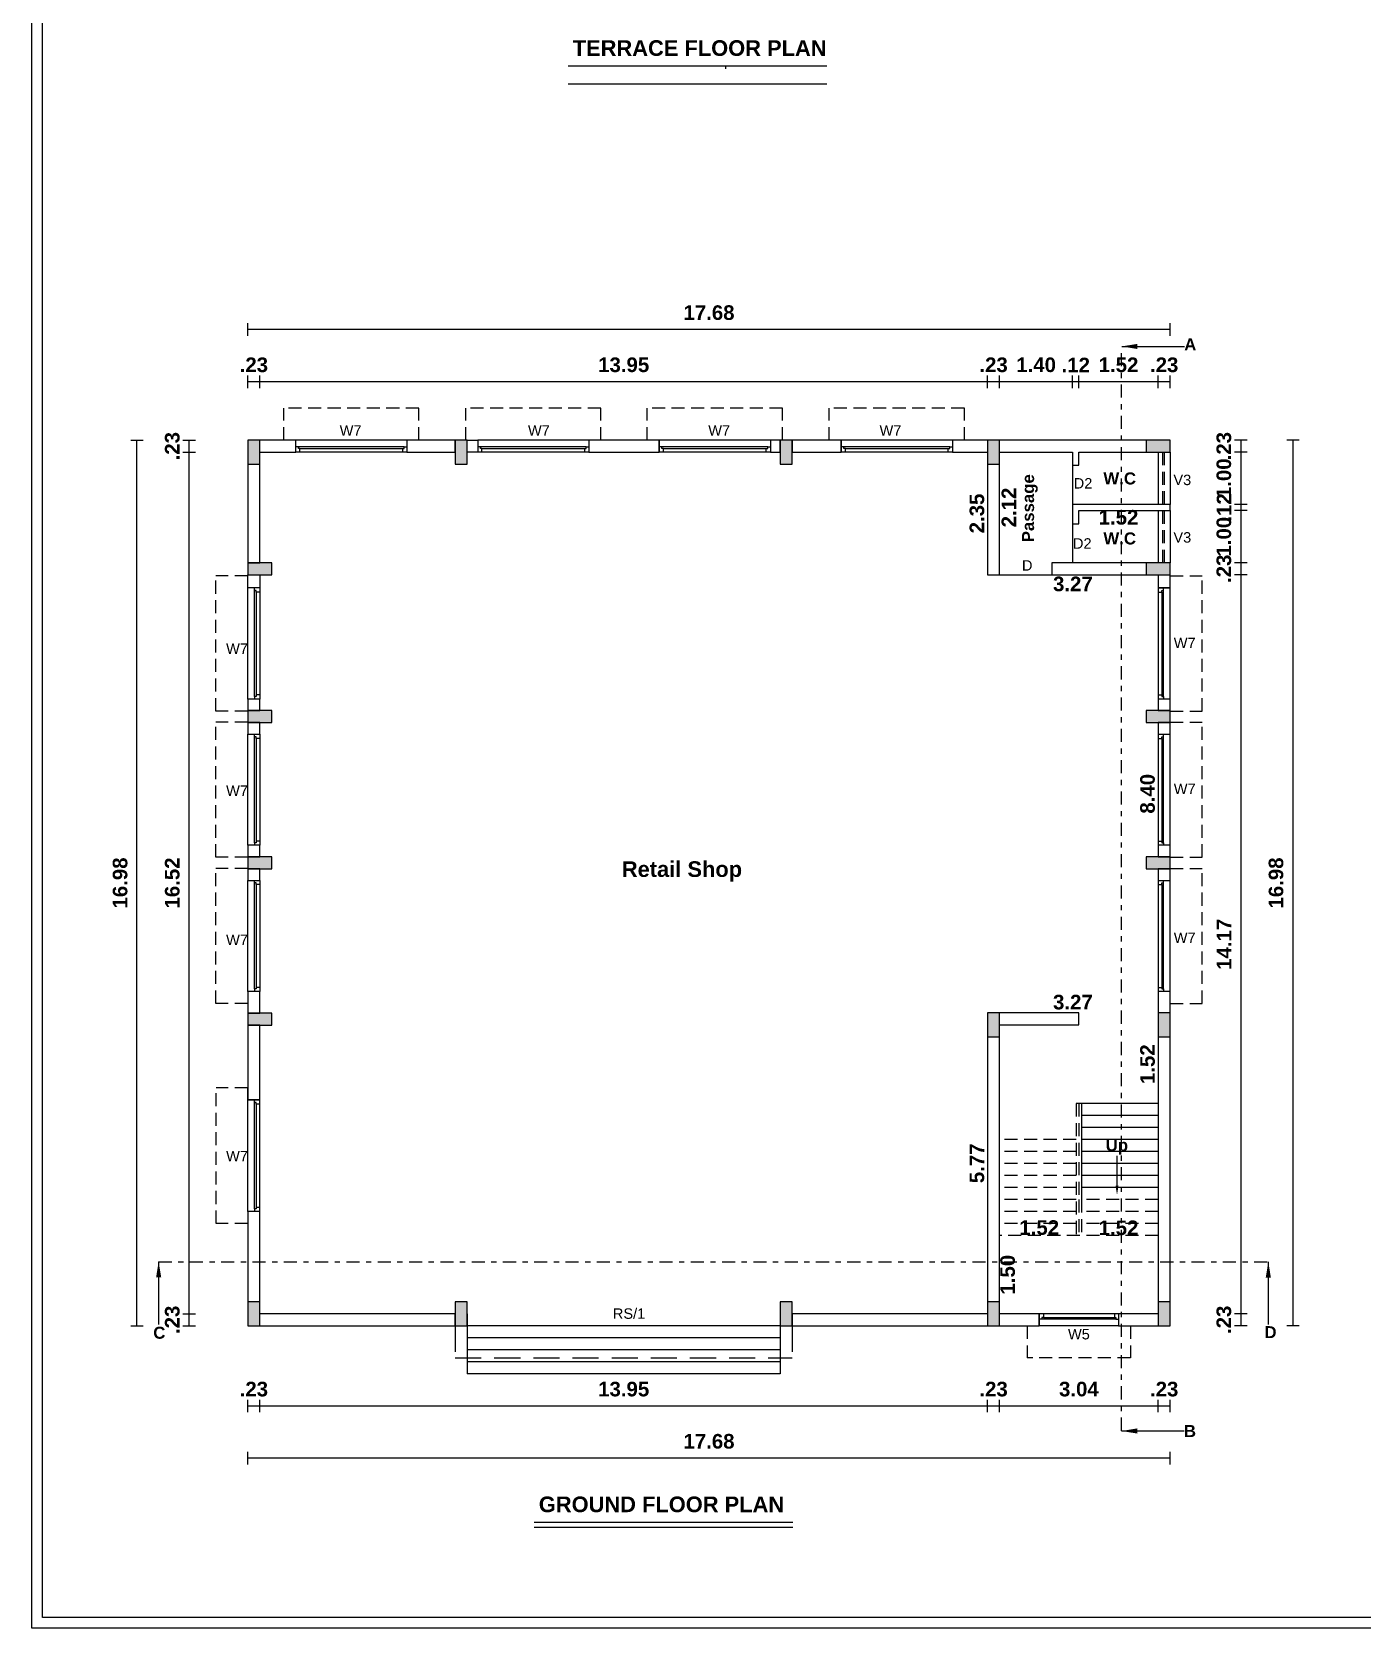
# Model space of a CAD drawing. Header units: metres. Extents: x 75088 to 75192, y -5136 to -5050.
# Drawn here: x 75088.18 to 75113.68, y -5135.53 to -5104.93 of the extents above; entities that cross this region are included whole.
import ezdxf

# ---------------------------------------------------------------- set-up
doc = ezdxf.new("R2010")
doc.units = ezdxf.units.M
doc.header["$MEASUREMENT"] = 0
doc.header["$PDMODE"] = 2
for name, pattern in [('DASHDOT2', [0.5, 0.25, -0.125, 0, -0.125]), ('HIDDEN', [0.375, 0.25, -0.125]), ('HIDDENX2', [0.75, 0.5, -0.25])]:
    doc.linetypes.add(name, pattern=pattern)
doc.styles.add('Ar Bold', font='arialbd.ttf', dxfattribs={"height": 0.28})
doc.styles.add('Arial$101', font='arialbd.ttf', dxfattribs={"height": 3.312})
doc.styles.get("Standard").update_dxf_attribs({"font": 'arial.ttf', "height": 0.25})
doc.dimstyles.new('Copy of Plan @ LeaderFEET', dxfattribs={"dimtxt": 0.22, "dimasz": 0.18, "dimexe": 0.18, "dimexo": 0.0625, "dimgap": 0.09, "dimtad": 1, "dimdec": 0, "dimlfac": 39.37, "dimzin": 4, "dimdsep": 46, "dimlunit": 3, "dimtxsty": 'Ar Bold', "dimcen": 0.09, "dimse1": 1, "dimse2": 1, "dimclrd": 8, "dimclrt": 71, "dimadec": 0, "dimazin": 0, "dimtfac": 1, "dimtdec": 0, "dimtix": 1, "dimtofl": 0, "dimtmove": 1, "dimatfit": 0, "dimfxl": 0, "dimtolj": 1, "dimtzin": 0, "dimarcsym": 0})
doc.dimstyles.new('~dimensions', dxfattribs={"dimtxt": 0.28, "dimasz": 0.17, "dimexe": 0.05, "dimexo": 0.0625, "dimgap": 0.06, "dimtad": 1, "dimzin": 4, "dimdsep": 46, "dimtxsty": 'Ar Bold', "dimcen": 0.09, "dimse1": 1, "dimse2": 1, "dimsd1": 1, "dimsd2": 1, "dimclrt": 71, "dimadec": 0, "dimazin": 0, "dimtfac": 1, "dimtix": 1, "dimtofl": 0, "dimtmove": 2, "dimatfit": 3, "dimfxl": 0, "dimtolj": 1, "dimtzin": 0, "dimarcsym": 0})

# ---------------------------------------------------------------- blocks, each defined once
blk = doc.blocks.new('*D104')
at = {"layer": 'Defpoints', "color": 0, "lineweight": 5}
for p in [(75092.32, -5131.271), (75092.55, -5131.151), (75092.55, -5131.271)]:
    blk.add_point(p, dxfattribs=at)
at = {"color": 71, "insert": (75092.435, -5130.948), "char_height": 0.28, "attachment_point": 5, "style": 'Ar Bold'}
blk.add_mtext('\\A1;.23', dxfattribs=at)
blk = doc.blocks.new('*D105')
at = {"layer": 'Defpoints', "color": 0, "lineweight": 5}
for p in [(75092.55, -5131.271), (75106.499, -5131.151), (75106.499, -5131.271)]:
    blk.add_point(p, dxfattribs=at)
at = {"color": 71, "insert": (75099.524, -5130.948), "char_height": 0.28, "attachment_point": 5, "style": 'Ar Bold'}
blk.add_mtext('\\A1;13.95', dxfattribs=at)
blk = doc.blocks.new('*D106')
at = {"layer": 'Defpoints', "color": 0, "lineweight": 5}
for p in [(75106.499, -5131.271), (75106.729, -5131.151), (75106.729, -5131.271)]:
    blk.add_point(p, dxfattribs=at)
at = {"color": 71, "insert": (75106.614, -5130.948), "char_height": 0.28, "attachment_point": 5, "style": 'Ar Bold'}
blk.add_mtext('\\A1;.23', dxfattribs=at)
blk = doc.blocks.new('*D107')
at = {"layer": 'Defpoints', "color": 0, "lineweight": 5}
for p in [(75106.729, -5131.271), (75109.769, -5131.151), (75109.769, -5131.271)]:
    blk.add_point(p, dxfattribs=at)
at = {"color": 71, "insert": (75108.249, -5130.948), "char_height": 0.28, "attachment_point": 5, "style": 'Ar Bold'}
blk.add_mtext('\\A1;3.04', dxfattribs=at)
blk = doc.blocks.new('*D108')
at = {"layer": 'Defpoints', "color": 0, "lineweight": 5}
for p in [(75109.769, -5131.271), (75109.999, -5131.151), (75109.999, -5131.271)]:
    blk.add_point(p, dxfattribs=at)
at = {"color": 71, "insert": (75109.884, -5130.948), "char_height": 0.28, "attachment_point": 5, "style": 'Ar Bold'}
blk.add_mtext('\\A1;.23', dxfattribs=at)
blk = doc.blocks.new('*D109')
at = {"layer": 'Defpoints', "color": 0, "lineweight": 5}
for p in [(75109.999, -5132.151), (75092.32, -5132.271), (75109.999, -5132.271)]:
    blk.add_point(p, dxfattribs=at)
at = {"color": 71, "insert": (75101.159, -5131.948), "char_height": 0.28, "attachment_point": 5, "style": 'Ar Bold'}
blk.add_mtext('\\A1;17.68', dxfattribs=at)
blk = doc.blocks.new('*D110')
at = {"layer": 'Defpoints', "color": 0, "lineweight": 5}
for p in [(75111.232, -5129.504), (75111.352, -5129.504), (75111.352, -5129.734)]:
    blk.add_point(p, dxfattribs=at)
at = {"color": 71, "insert": (75111.029, -5129.619), "char_height": 0.28, "attachment_point": 5, "rotation": 90, "style": 'Ar Bold'}
blk.add_mtext('\\A1;.23', dxfattribs=at)
blk = doc.blocks.new('*D111')
at = {"layer": 'Defpoints', "color": 0, "lineweight": 5}
for p in [(75111.232, -5115.339), (75111.352, -5115.339), (75111.352, -5129.504)]:
    blk.add_point(p, dxfattribs=at)
at = {"color": 71, "insert": (75111.032, -5122.421), "char_height": 0.28, "attachment_point": 5, "rotation": 90, "style": 'Ar Bold'}
blk.add_mtext('\\A1;14.17', dxfattribs=at)
blk = doc.blocks.new('*D112')
at = {"layer": 'Defpoints', "color": 0, "lineweight": 5}
for p in [(75111.232, -5115.109), (75111.352, -5115.109), (75111.352, -5115.339)]:
    blk.add_point(p, dxfattribs=at)
at = {"color": 71, "insert": (75111.029, -5115.224), "char_height": 0.28, "attachment_point": 5, "rotation": 90, "style": 'Ar Bold'}
blk.add_mtext('\\A1;.23', dxfattribs=at)
blk = doc.blocks.new('*D113')
at = {"layer": 'Defpoints', "color": 0, "lineweight": 5}
for p in [(75111.232, -5114.109), (75111.352, -5114.109), (75111.352, -5115.109)]:
    blk.add_point(p, dxfattribs=at)
at = {"color": 71, "insert": (75111.029, -5114.609), "char_height": 0.28, "attachment_point": 5, "rotation": 90, "style": 'Ar Bold'}
blk.add_mtext('\\A1;1.00', dxfattribs=at)
blk = doc.blocks.new('*D114')
at = {"layer": 'Defpoints', "color": 0, "lineweight": 5}
for p in [(75111.232, -5113.989), (75111.352, -5113.989), (75111.352, -5114.109)]:
    blk.add_point(p, dxfattribs=at)
at = {"color": 71, "insert": (75111.032, -5114.049), "char_height": 0.28, "attachment_point": 5, "rotation": 90, "style": 'Ar Bold'}
blk.add_mtext('\\A1;.12', dxfattribs=at)
blk = doc.blocks.new('*D115')
at = {"layer": 'Defpoints', "color": 0, "lineweight": 5}
for p in [(75111.232, -5112.989), (75111.352, -5112.989), (75111.352, -5113.989)]:
    blk.add_point(p, dxfattribs=at)
at = {"color": 71, "insert": (75111.029, -5113.489), "char_height": 0.28, "attachment_point": 5, "rotation": 90, "style": 'Ar Bold'}
blk.add_mtext('\\A1;1.00', dxfattribs=at)
blk = doc.blocks.new('*D116')
at = {"layer": 'Defpoints', "color": 0, "lineweight": 5}
for p in [(75111.232, -5112.759), (75111.352, -5112.759), (75111.352, -5112.989)]:
    blk.add_point(p, dxfattribs=at)
at = {"color": 71, "insert": (75111.029, -5112.874), "char_height": 0.28, "attachment_point": 5, "rotation": 90, "style": 'Ar Bold'}
blk.add_mtext('\\A1;.23', dxfattribs=at)
blk = doc.blocks.new('*D117')
at = {"layer": 'Defpoints', "color": 0, "lineweight": 5}
for p in [(75112.232, -5112.759), (75112.352, -5112.759), (75112.352, -5129.734)]:
    blk.add_point(p, dxfattribs=at)
at = {"color": 71, "insert": (75112.029, -5121.246), "char_height": 0.28, "attachment_point": 5, "rotation": 90, "style": 'Ar Bold'}
blk.add_mtext('\\A1;16.98', dxfattribs=at)
blk = doc.blocks.new('*D54')
at = {"layer": 'Defpoints', "color": 0, "lineweight": 5}
for p in [(75092.32, -5111.639), (75092.55, -5111.519), (75092.55, -5111.639)]:
    blk.add_point(p, dxfattribs=at)
at = {"color": 71, "insert": (75092.435, -5111.316), "char_height": 0.28, "attachment_point": 5, "style": 'Ar Bold'}
blk.add_mtext('\\A1;.23', dxfattribs=at)
blk = doc.blocks.new('*D55')
at = {"layer": 'Defpoints', "color": 0, "lineweight": 5}
for p in [(75092.55, -5111.639), (75106.499, -5111.519), (75106.499, -5111.639)]:
    blk.add_point(p, dxfattribs=at)
at = {"color": 71, "insert": (75099.524, -5111.316), "char_height": 0.28, "attachment_point": 5, "style": 'Ar Bold'}
blk.add_mtext('\\A1;13.95', dxfattribs=at)
blk = doc.blocks.new('*D56')
at = {"layer": 'Defpoints', "color": 0, "lineweight": 5}
for p in [(75106.499, -5111.639), (75106.729, -5111.519), (75106.729, -5111.639)]:
    blk.add_point(p, dxfattribs=at)
at = {"color": 71, "insert": (75106.614, -5111.316), "char_height": 0.28, "attachment_point": 5, "style": 'Ar Bold'}
blk.add_mtext('\\A1;.23', dxfattribs=at)
blk = doc.blocks.new('*D57')
at = {"layer": 'Defpoints', "color": 0, "lineweight": 5}
for p in [(75106.729, -5111.639), (75108.129, -5111.519), (75108.129, -5111.639)]:
    blk.add_point(p, dxfattribs=at)
at = {"color": 71, "insert": (75107.429, -5111.316), "char_height": 0.28, "attachment_point": 5, "style": 'Ar Bold'}
blk.add_mtext('\\A1;1.40', dxfattribs=at)
blk = doc.blocks.new('*D58')
at = {"layer": 'Defpoints', "color": 0, "lineweight": 5}
for p in [(75108.129, -5111.639), (75108.249, -5111.519), (75108.249, -5111.639)]:
    blk.add_point(p, dxfattribs=at)
at = {"color": 71, "insert": (75108.189, -5111.318), "char_height": 0.28, "attachment_point": 5, "style": 'Ar Bold'}
blk.add_mtext('\\A1;.12', dxfattribs=at)
blk = doc.blocks.new('*D59')
at = {"layer": 'Defpoints', "color": 0, "lineweight": 5}
for p in [(75108.249, -5111.639), (75109.769, -5111.519), (75109.769, -5111.639)]:
    blk.add_point(p, dxfattribs=at)
at = {"color": 71, "insert": (75109.009, -5111.316), "char_height": 0.28, "attachment_point": 5, "style": 'Ar Bold'}
blk.add_mtext('\\A1;1.52', dxfattribs=at)
blk = doc.blocks.new('*D60')
at = {"layer": 'Defpoints', "color": 0, "lineweight": 5}
for p in [(75109.769, -5111.639), (75109.999, -5111.519), (75109.999, -5111.639)]:
    blk.add_point(p, dxfattribs=at)
at = {"color": 71, "insert": (75109.884, -5111.316), "char_height": 0.28, "attachment_point": 5, "style": 'Ar Bold'}
blk.add_mtext('\\A1;.23', dxfattribs=at)
blk = doc.blocks.new('*D61')
at = {"layer": 'Defpoints', "color": 0, "lineweight": 5}
for p in [(75092.32, -5110.639), (75109.999, -5110.519), (75109.999, -5110.639)]:
    blk.add_point(p, dxfattribs=at)
at = {"color": 71, "insert": (75101.159, -5110.316), "char_height": 0.28, "attachment_point": 5, "style": 'Ar Bold'}
blk.add_mtext('\\A1;17.68', dxfattribs=at)
blk = doc.blocks.new('*D62')
at = {"layer": 'Defpoints', "color": 0, "lineweight": 5}
for p in [(75091.075, -5129.504), (75091.195, -5129.504), (75091.195, -5129.734)]:
    blk.add_point(p, dxfattribs=at)
at = {"color": 71, "insert": (75090.872, -5129.619), "char_height": 0.28, "attachment_point": 5, "rotation": 90, "style": 'Ar Bold'}
blk.add_mtext('\\A1;.23', dxfattribs=at)
blk = doc.blocks.new('*D63')
at = {"layer": 'Defpoints', "color": 0, "lineweight": 5}
for p in [(75091.075, -5112.989), (75091.195, -5112.989), (75091.195, -5129.504)]:
    blk.add_point(p, dxfattribs=at)
at = {"color": 71, "insert": (75090.872, -5121.246), "char_height": 0.28, "attachment_point": 5, "rotation": 90, "style": 'Ar Bold'}
blk.add_mtext('\\A1;16.52', dxfattribs=at)
blk = doc.blocks.new('*D64')
at = {"layer": 'Defpoints', "color": 0, "lineweight": 5}
for p in [(75091.075, -5112.759), (75091.195, -5112.759), (75091.195, -5112.989)]:
    blk.add_point(p, dxfattribs=at)
at = {"color": 71, "insert": (75090.872, -5112.874), "char_height": 0.28, "attachment_point": 5, "rotation": 90, "style": 'Ar Bold'}
blk.add_mtext('\\A1;.23', dxfattribs=at)
blk = doc.blocks.new('*D65')
at = {"layer": 'Defpoints', "color": 0, "lineweight": 5}
for p in [(75090.075, -5112.759), (75090.195, -5112.759), (75090.195, -5129.734)]:
    blk.add_point(p, dxfattribs=at)
at = {"color": 71, "insert": (75089.872, -5121.246), "char_height": 0.28, "attachment_point": 5, "rotation": 90, "style": 'Ar Bold'}
blk.add_mtext('\\A1;16.98', dxfattribs=at)
blk = doc.blocks.new('*D82')
at = {"layer": 'Defpoints', "color": 0, "lineweight": 5}
for p in [(75106.499, -5123.734), (75106.499, -5123.734), (75106.499, -5129.504)]:
    blk.add_point(p, dxfattribs=at)
at = {"color": 71, "insert": (75106.296, -5126.619), "char_height": 0.28, "attachment_point": 5, "rotation": 90, "style": 'Ar Bold'}
blk.add_mtext('\\A1;5.77', dxfattribs=at)
blk = doc.blocks.new('*D83')
at = {"layer": 'Defpoints', "color": 0, "lineweight": 5}
for p in [(75106.499, -5123.734), (75109.769, -5123.734), (75109.769, -5123.734)]:
    blk.add_point(p, dxfattribs=at)
at = {"color": 71, "insert": (75108.134, -5123.531), "char_height": 0.28, "attachment_point": 5, "style": 'Ar Bold'}
blk.add_mtext('\\A1;3.27', dxfattribs=at)
blk = doc.blocks.new('*D84')
at = {"layer": 'Defpoints', "color": 0, "lineweight": 5}
for p in [(75109.769, -5123.964), (75109.769, -5123.964), (75109.769, -5125.474)]:
    blk.add_point(p, dxfattribs=at)
at = {"color": 71, "insert": (75109.566, -5124.719), "char_height": 0.28, "attachment_point": 5, "rotation": 90, "style": 'Ar Bold'}
blk.add_mtext('\\A1;1.52', dxfattribs=at)
blk = doc.blocks.new('*D85')
at = {"layer": 'Defpoints', "color": 0, "lineweight": 5}
for p in [(75108.249, -5115.339), (75109.769, -5115.339), (75108.249, -5123.734)]:
    blk.add_point(p, dxfattribs=at)
at = {"color": 71, "insert": (75109.566, -5119.536), "char_height": 0.28, "attachment_point": 5, "rotation": 90, "style": 'Ar Bold'}
blk.add_mtext('\\A1;8.40', dxfattribs=at)
blk = doc.blocks.new('*D86')
at = {"layer": 'Defpoints', "color": 0, "lineweight": 5}
for p in [(75106.499, -5115.339), (75109.769, -5115.339), (75106.499, -5115.719)]:
    blk.add_point(p, dxfattribs=at)
at = {"color": 71, "insert": (75108.134, -5115.516), "char_height": 0.28, "attachment_point": 5, "style": 'Ar Bold'}
blk.add_mtext('\\A1;3.27', dxfattribs=at)
blk = doc.blocks.new('*D87')
at = {"layer": 'Defpoints', "color": 0, "lineweight": 5}
for p in [(75106.499, -5112.989), (75106.499, -5112.989), (75106.499, -5115.339)]:
    blk.add_point(p, dxfattribs=at)
at = {"color": 71, "insert": (75106.296, -5114.164), "char_height": 0.28, "attachment_point": 5, "rotation": 90, "style": 'Ar Bold'}
blk.add_mtext('\\A1;2.35', dxfattribs=at)
blk = doc.blocks.new('*D88')
at = {"layer": 'Defpoints', "color": 0, "lineweight": 5}
for p in [(75107.107, -5112.989), (75107.929, -5112.989), (75107.929, -5115.109)]:
    blk.add_point(p, dxfattribs=at)
at = {"color": 71, "insert": (75106.907, -5114.049), "char_height": 0.28, "attachment_point": 5, "rotation": 90, "style": 'Ar Bold'}
blk.add_mtext('\\A1;2.12', dxfattribs=at)
blk = doc.blocks.new('*D89')
at = {"layer": 'Defpoints', "color": 0, "lineweight": 5}
for p in [(75106.729, -5128.004), (75108.249, -5128.004), (75108.249, -5128.054)]:
    blk.add_point(p, dxfattribs=at)
at = {"color": 71, "insert": (75107.489, -5127.852), "char_height": 0.28, "attachment_point": 5, "style": 'Ar Bold'}
blk.add_mtext('\\A1;1.52', dxfattribs=at)
blk = doc.blocks.new('*D90')
at = {"layer": 'Defpoints', "color": 0, "lineweight": 5}
for p in [(75108.249, -5128.004), (75109.769, -5128.004), (75109.769, -5128.06)]:
    blk.add_point(p, dxfattribs=at)
at = {"color": 71, "insert": (75109.009, -5127.857), "char_height": 0.28, "attachment_point": 5, "style": 'Ar Bold'}
blk.add_mtext('\\A1;1.52', dxfattribs=at)
blk = doc.blocks.new('*D91')
at = {"layer": 'Defpoints', "color": 0, "lineweight": 5}
for p in [(75106.729, -5128.004), (75106.729, -5129.504), (75107.088, -5129.504)]:
    blk.add_point(p, dxfattribs=at)
at = {"color": 71, "insert": (75106.885, -5128.754), "char_height": 0.28, "attachment_point": 5, "rotation": 90, "style": 'Ar Bold'}
blk.add_mtext('\\A1;1.50', dxfattribs=at)
blk = doc.blocks.new('*D92')
at = {"layer": 'Defpoints', "color": 0, "lineweight": 5}
for p in [(75108.249, -5114.109), (75109.769, -5114.109), (75109.769, -5114.442)]:
    blk.add_point(p, dxfattribs=at)
at = {"color": 71, "insert": (75109.009, -5114.239), "char_height": 0.28, "attachment_point": 5, "style": 'Ar Bold'}
blk.add_mtext('\\A1;1.52', dxfattribs=at)

msp = doc.modelspace()

# ---------------------------------------------------------------- hatches: boundary and pattern name
h = msp.add_hatch(color=252)
h.dxf.hatch_style = 1
h.paths.add_polyline_path([(75092.55, -5112.759), (75092.32, -5112.759), (75092.32, -5113.219), (75092.55, -5113.219)])
h = msp.add_hatch(color=252)
h.dxf.hatch_style = 1
h.paths.add_polyline_path([(75096.524, -5112.759), (75096.294, -5112.759), (75096.294, -5113.219), (75096.524, -5113.219)])
h = msp.add_hatch(color=252)
h.dxf.hatch_style = 1
h.paths.add_polyline_path([(75102.754, -5112.759), (75102.524, -5112.759), (75102.524, -5113.219), (75102.754, -5113.219)])
h = msp.add_hatch(color=252)
h.dxf.hatch_style = 1
h.paths.add_polyline_path([(75106.729, -5112.759), (75106.499, -5112.759), (75106.499, -5113.219), (75106.729, -5113.219)])
h = msp.add_hatch(color=252)
h.dxf.hatch_style = 1
h.paths.add_polyline_path([(75109.999, -5112.989), (75109.999, -5112.759), (75109.539, -5112.759), (75109.539, -5112.989)])
h = msp.add_hatch(color=252)
h.dxf.hatch_style = 1
h.paths.add_polyline_path([(75092.78, -5115.339), (75092.78, -5115.109), (75092.32, -5115.109), (75092.32, -5115.339)])
h = msp.add_hatch(color=252)
h.dxf.hatch_style = 1
h.paths.add_polyline_path([(75109.999, -5115.339), (75109.999, -5115.109), (75109.539, -5115.109), (75109.539, -5115.339)])
h = msp.add_hatch(color=252)
h.dxf.hatch_style = 1
h.paths.add_polyline_path([(75092.78, -5118.172), (75092.78, -5117.942), (75092.32, -5117.942), (75092.32, -5118.172)])
h = msp.add_hatch(color=252)
h.dxf.hatch_style = 1
h.paths.add_polyline_path([(75109.999, -5118.172), (75109.999, -5117.942), (75109.539, -5117.942), (75109.539, -5118.172)])
h = msp.add_hatch(color=252)
h.dxf.hatch_style = 1
h.paths.add_polyline_path([(75092.78, -5120.975), (75092.78, -5120.745), (75092.32, -5120.745), (75092.32, -5120.975)])
h = msp.add_hatch(color=252)
h.dxf.hatch_style = 1
h.paths.add_polyline_path([(75109.999, -5120.975), (75109.999, -5120.745), (75109.539, -5120.745), (75109.539, -5120.975)])
h = msp.add_hatch(color=252)
h.dxf.hatch_style = 1
h.paths.add_polyline_path([(75092.78, -5123.974), (75092.78, -5123.744), (75092.32, -5123.744), (75092.32, -5123.974)])
h = msp.add_hatch(color=252)
h.dxf.hatch_style = 1
h.paths.add_polyline_path([(75106.729, -5123.734), (75106.499, -5123.734), (75106.499, -5124.194), (75106.729, -5124.194)])
h = msp.add_hatch(color=252)
h.dxf.hatch_style = 1
h.paths.add_polyline_path([(75109.999, -5123.734), (75109.769, -5123.734), (75109.769, -5124.194), (75109.999, -5124.194)])
h = msp.add_hatch(color=252)
h.dxf.hatch_style = 1
h.paths.add_polyline_path([(75092.55, -5129.274), (75092.32, -5129.274), (75092.32, -5129.734), (75092.55, -5129.734)])
h = msp.add_hatch(color=252)
h.dxf.hatch_style = 1
h.paths.add_polyline_path([(75096.524, -5129.274), (75096.294, -5129.274), (75096.294, -5129.734), (75096.524, -5129.734)])
h = msp.add_hatch(color=252)
h.dxf.hatch_style = 1
h.paths.add_polyline_path([(75102.754, -5129.274), (75102.524, -5129.274), (75102.524, -5129.734), (75102.754, -5129.734)])
h = msp.add_hatch(color=252)
h.dxf.hatch_style = 1
h.paths.add_polyline_path([(75106.729, -5129.274), (75106.499, -5129.274), (75106.499, -5129.734), (75106.729, -5129.734)])
h = msp.add_hatch(color=252)
h.dxf.hatch_style = 1
h.paths.add_polyline_path([(75109.999, -5129.274), (75109.769, -5129.274), (75109.769, -5129.734), (75109.999, -5129.734)])

# ---------------------------------------------------------------- linework, layer by layer
for p, q in [((75088.181, -5135.527), (75088.181, -5049.708)), ((75092.32, -5110.759), (75092.32, -5110.519)), ((75109.999, -5110.639), (75092.32, -5110.639)), ((75109.999, -5110.759), (75109.999, -5110.519)), ((75092.32, -5111.759), (75092.32, -5111.519)), ((75109.999, -5111.639), (75092.32, -5111.639)), ((75092.55, -5111.759), (75092.55, -5111.519)), ((75106.499, -5111.759), (75106.499, -5111.519)), ((75106.729, -5111.759), (75106.729, -5111.519)), ((75108.129, -5111.759), (75108.129, -5111.519)), ((75108.249, -5111.759), (75108.249, -5111.519)), ((75109.769, -5111.759), (75109.769, -5111.519)), ((75109.999, -5111.759), (75109.999, -5111.519)), ((75090.075, -5112.759), (75090.315, -5112.759)), ((75090.195, -5129.734), (75090.195, -5112.759)), ((75091.075, -5112.759), (75091.315, -5112.759)), ((75091.195, -5129.734), (75091.195, -5112.759)), ((75093.289, -5112.888), (75093.239, -5112.888)), ((75095.319, -5112.888), (75093.289, -5112.888)), ((75093.289, -5112.918), (75093.289, -5112.888)), ((75093.319, -5112.918), (75093.289, -5112.918)), ((75093.319, -5112.918), (75095.289, -5112.918)), ((75093.319, -5112.989), (75093.319, -5112.918)), ((75095.289, -5112.918), (75095.319, -5112.918)), ((75095.289, -5112.989), (75095.289, -5112.918)), ((75095.319, -5112.918), (75095.319, -5112.888)), ((75095.319, -5112.888), (75095.369, -5112.888)), ((75096.777, -5112.888), (75096.727, -5112.888)), ((75098.807, -5112.888), (75096.777, -5112.888)), ((75096.777, -5112.918), (75096.777, -5112.888)), ((75096.807, -5112.918), (75096.777, -5112.918)), ((75096.807, -5112.918), (75098.777, -5112.918)), ((75096.807, -5112.989), (75096.807, -5112.918)), ((75098.777, -5112.918), (75098.807, -5112.918)), ((75098.777, -5112.989), (75098.777, -5112.918)), ((75098.807, -5112.918), (75098.807, -5112.888)), ((75098.807, -5112.888), (75098.857, -5112.888)), ((75100.257, -5112.888), (75100.207, -5112.888)), ((75102.287, -5112.888), (75100.257, -5112.888)), ((75100.257, -5112.918), (75100.257, -5112.888)), ((75100.287, -5112.918), (75100.257, -5112.918)), ((75100.287, -5112.918), (75102.257, -5112.918)), ((75100.287, -5112.989), (75100.287, -5112.918)), ((75102.257, -5112.918), (75102.287, -5112.918)), ((75102.257, -5112.989), (75102.257, -5112.918)), ((75102.287, -5112.918), (75102.287, -5112.888)), ((75102.287, -5112.888), (75102.337, -5112.888)), ((75103.744, -5112.888), (75103.694, -5112.888)), ((75105.774, -5112.888), (75103.744, -5112.888)), ((75103.744, -5112.918), (75103.744, -5112.888)), ((75103.774, -5112.918), (75103.744, -5112.918)), ((75103.774, -5112.918), (75105.744, -5112.918)), ((75103.774, -5112.989), (75103.774, -5112.918)), ((75105.744, -5112.918), (75105.774, -5112.918)), ((75105.744, -5112.989), (75105.744, -5112.918)), ((75105.774, -5112.918), (75105.774, -5112.888)), ((75105.774, -5112.888), (75105.824, -5112.888)), ((75111.472, -5112.759), (75111.232, -5112.759)), ((75111.352, -5112.759), (75111.352, -5129.734)), ((75112.472, -5112.759), (75112.232, -5112.759)), ((75112.352, -5112.759), (75112.352, -5129.734)), ((75091.075, -5112.989), (75091.315, -5112.989)), ((75108.129, -5113.239), (75108.129, -5113.989)), ((75109.769, -5112.989), (75109.769, -5113.989)), ((75111.472, -5112.989), (75111.232, -5112.989)), ((75109.769, -5114.109), (75109.769, -5115.109)), ((75111.472, -5113.989), (75111.232, -5113.989)), ((75111.472, -5114.109), (75111.232, -5114.109)), ((75106.729, -5115.339), (75107.729, -5115.339)), ((75111.472, -5115.109), (75111.232, -5115.109)), ((75111.472, -5115.339), (75111.232, -5115.339)), ((75092.449, -5115.641), (75092.449, -5115.591)), ((75092.449, -5117.671), (75092.449, -5115.641)), ((75092.479, -5115.641), (75092.449, -5115.641)), ((75092.479, -5115.671), (75092.479, -5115.641)), ((75092.479, -5115.671), (75092.479, -5117.641)), ((75092.55, -5115.671), (75092.479, -5115.671)), ((75109.769, -5115.591), (75109.769, -5117.721)), ((75109.769, -5115.671), (75109.84, -5115.671)), ((75109.84, -5115.641), (75109.87, -5115.641)), ((75109.84, -5115.671), (75109.84, -5115.641)), ((75109.84, -5115.671), (75109.84, -5117.641)), ((75109.87, -5115.641), (75109.87, -5115.591)), ((75109.87, -5117.671), (75109.87, -5115.641)), ((75092.479, -5117.671), (75092.449, -5117.671)), ((75092.449, -5117.671), (75092.449, -5117.721)), ((75092.479, -5117.641), (75092.479, -5117.671)), ((75092.55, -5117.641), (75092.479, -5117.641)), ((75109.769, -5117.641), (75109.84, -5117.641)), ((75109.84, -5117.641), (75109.84, -5117.671)), ((75109.84, -5117.671), (75109.87, -5117.671)), ((75109.87, -5117.671), (75109.87, -5117.721)), ((75092.449, -5118.444), (75092.449, -5118.394)), ((75109.87, -5118.444), (75109.87, -5118.394)), ((75092.449, -5120.474), (75092.449, -5118.444)), ((75092.479, -5118.444), (75092.449, -5118.444)), ((75092.479, -5118.474), (75092.479, -5118.444)), ((75092.479, -5118.474), (75092.479, -5120.444)), ((75092.55, -5118.474), (75092.479, -5118.474)), ((75109.769, -5118.474), (75109.84, -5118.474)), ((75109.84, -5118.444), (75109.87, -5118.444)), ((75109.84, -5118.474), (75109.84, -5118.444)), ((75109.84, -5118.474), (75109.84, -5120.444)), ((75109.87, -5120.474), (75109.87, -5118.444)), ((75092.479, -5120.474), (75092.449, -5120.474)), ((75092.449, -5120.474), (75092.449, -5120.524)), ((75092.479, -5120.444), (75092.479, -5120.474)), ((75092.55, -5120.444), (75092.479, -5120.444)), ((75109.769, -5120.444), (75109.84, -5120.444)), ((75109.84, -5120.444), (75109.84, -5120.474)), ((75109.84, -5120.474), (75109.87, -5120.474)), ((75109.87, -5120.474), (75109.87, -5120.524)), ((75092.449, -5121.246), (75092.449, -5121.196)), ((75092.449, -5123.276), (75092.449, -5121.246)), ((75092.479, -5121.246), (75092.449, -5121.246)), ((75092.479, -5121.276), (75092.479, -5121.246)), ((75092.479, -5121.276), (75092.479, -5123.246)), ((75092.55, -5121.276), (75092.479, -5121.276)), ((75109.769, -5121.276), (75109.84, -5121.276)), ((75109.84, -5121.246), (75109.87, -5121.246)), ((75109.84, -5121.276), (75109.84, -5121.246)), ((75109.84, -5121.276), (75109.84, -5123.246)), ((75109.87, -5121.246), (75109.87, -5121.196)), ((75109.87, -5123.276), (75109.87, -5121.246)), ((75092.479, -5123.276), (75092.449, -5123.276)), ((75092.449, -5123.276), (75092.449, -5123.326)), ((75092.479, -5123.246), (75092.479, -5123.276)), ((75092.55, -5123.246), (75092.479, -5123.246)), ((75109.769, -5123.246), (75109.84, -5123.246)), ((75109.84, -5123.246), (75109.84, -5123.276)), ((75109.84, -5123.276), (75109.87, -5123.276)), ((75109.87, -5123.276), (75109.87, -5123.326)), ((75092.32, -5127.544), (75092.32, -5125.404)), ((75092.55, -5125.404), (75092.32, -5125.404)), ((75092.45, -5125.454), (75092.45, -5125.404)), ((75092.45, -5127.494), (75092.45, -5125.454)), ((75092.48, -5125.454), (75092.45, -5125.454)), ((75092.48, -5125.484), (75092.48, -5125.454)), ((75092.55, -5127.544), (75092.55, -5125.404)), ((75109.769, -5125.474), (75108.199, -5125.474)), ((75108.299, -5125.474), (75108.299, -5127.314)), ((75092.48, -5125.484), (75092.48, -5127.464)), ((75092.55, -5125.484), (75092.48, -5125.484)), ((75109.769, -5125.704), (75108.299, -5125.704)), ((75109.769, -5125.934), (75108.299, -5125.934)), ((75109.769, -5126.164), (75108.299, -5126.164)), ((75109.769, -5126.394), (75108.299, -5126.394)), ((75109.769, -5126.624), (75108.299, -5126.624)), ((75109.769, -5126.854), (75108.299, -5126.854)), ((75109.769, -5127.084), (75108.299, -5127.084)), ((75092.55, -5127.544), (75092.32, -5127.544)), ((75092.48, -5127.494), (75092.45, -5127.494)), ((75092.45, -5127.494), (75092.45, -5127.544)), ((75092.48, -5127.464), (75092.48, -5127.494)), ((75092.55, -5127.464), (75092.48, -5127.464)), ((75090.075, -5129.734), (75090.315, -5129.734)), ((75091.075, -5129.504), (75091.315, -5129.504)), ((75091.075, -5129.734), (75091.315, -5129.734)), ((75109.009, -5129.504), (75107.489, -5129.504)), ((75107.489, -5129.504), (75107.489, -5129.734)), ((75107.539, -5129.604), (75107.489, -5129.604)), ((75107.539, -5129.574), (75107.539, -5129.604)), ((75107.569, -5129.574), (75107.539, -5129.574)), ((75108.959, -5129.604), (75107.539, -5129.604)), ((75107.569, -5129.504), (75107.569, -5129.574)), ((75107.569, -5129.574), (75108.929, -5129.574)), ((75108.929, -5129.504), (75108.929, -5129.574)), ((75108.929, -5129.574), (75108.959, -5129.574)), ((75108.959, -5129.574), (75108.959, -5129.604)), ((75108.959, -5129.604), (75109.009, -5129.604)), ((75109.009, -5129.504), (75109.009, -5129.734)), ((75111.472, -5129.504), (75111.232, -5129.504)), ((75111.472, -5129.734), (75111.232, -5129.734)), ((75112.472, -5129.734), (75112.232, -5129.734)), ((75092.32, -5131.391), (75092.32, -5131.151)), ((75109.999, -5131.271), (75092.32, -5131.271)), ((75092.55, -5131.391), (75092.55, -5131.151)), ((75106.499, -5131.391), (75106.499, -5131.151)), ((75106.729, -5131.391), (75106.729, -5131.151)), ((75109.769, -5131.391), (75109.769, -5131.151)), ((75109.999, -5131.391), (75109.999, -5131.151)), ((75092.32, -5132.391), (75092.32, -5132.151)), ((75109.999, -5132.391), (75109.999, -5132.151)), ((75109.999, -5132.271), (75092.32, -5132.271)), ((75191.778, -5135.527), (75088.181, -5135.527))]:
    msp.add_line(p, q)
at = {"color": 5}
for p, q in [((75088.381, -5135.327), (75088.381, -5049.908)), ((75191.578, -5135.327), (75088.381, -5135.327))]:
    msp.add_line(p, q, dxfattribs=at)
at = {"color": 2, "linetype": 'DASHDOT2'}
for p, q in [((75109.068, -5131.743), (75109.068, -5110.971)), ((75090.61, -5128.509), (75111.878, -5128.509))]:
    msp.add_line(p, q, dxfattribs=at)
at = {"linetype": 'HIDDEN'}
for p, q in [((75093.009, -5112.758), (75093.009, -5112.148)), ((75095.599, -5112.148), (75093.009, -5112.148)), ((75095.599, -5112.758), (75095.599, -5112.148)), ((75096.497, -5112.758), (75096.497, -5112.148)), ((75099.087, -5112.148), (75096.497, -5112.148)), ((75099.087, -5112.758), (75099.087, -5112.148)), ((75099.977, -5112.758), (75099.977, -5112.148)), ((75102.567, -5112.148), (75099.977, -5112.148)), ((75102.567, -5112.758), (75102.567, -5112.148)), ((75103.464, -5112.758), (75103.464, -5112.148)), ((75106.054, -5112.148), (75103.464, -5112.148)), ((75106.054, -5112.758), (75106.054, -5112.148)), ((75109.854, -5112.989), (75109.854, -5113.989)), ((75109.884, -5112.989), (75109.884, -5113.989)), ((75109.854, -5114.109), (75109.854, -5115.109)), ((75109.884, -5114.109), (75109.884, -5115.109)), ((75092.319, -5115.361), (75091.709, -5115.361)), ((75091.709, -5117.951), (75091.709, -5115.361)), ((75110, -5115.361), (75110.61, -5115.361)), ((75110.61, -5117.951), (75110.61, -5115.361)), ((75092.319, -5117.951), (75091.709, -5117.951)), ((75110, -5117.951), (75110.61, -5117.951)), ((75092.319, -5118.164), (75091.709, -5118.164)), ((75091.709, -5120.754), (75091.709, -5118.164)), ((75110, -5118.164), (75110.61, -5118.164)), ((75110.61, -5120.754), (75110.61, -5118.164)), ((75092.319, -5120.754), (75091.709, -5120.754)), ((75110, -5120.754), (75110.61, -5120.754)), ((75092.319, -5120.966), (75091.709, -5120.966)), ((75091.709, -5123.556), (75091.709, -5120.966)), ((75110, -5120.966), (75110.61, -5120.966)), ((75110.61, -5123.556), (75110.61, -5120.966)), ((75092.319, -5123.556), (75091.709, -5123.556)), ((75110, -5123.556), (75110.61, -5123.556)), ((75092.32, -5125.174), (75091.71, -5125.174)), ((75091.71, -5127.774), (75091.71, -5125.174)), ((75092.32, -5125.404), (75092.32, -5125.174)), ((75108.199, -5125.474), (75108.199, -5128.004)), ((75108.249, -5125.474), (75108.249, -5127.314)), ((75108.199, -5126.164), (75106.729, -5126.164)), ((75108.199, -5126.394), (75106.729, -5126.394)), ((75108.199, -5126.624), (75106.729, -5126.624)), ((75108.199, -5126.854), (75106.729, -5126.854)), ((75108.199, -5127.084), (75106.729, -5127.084)), ((75092.32, -5127.544), (75092.32, -5127.774)), ((75108.199, -5127.314), (75106.729, -5127.314)), ((75108.199, -5127.544), (75106.729, -5127.544)), ((75108.249, -5127.314), (75108.249, -5128.004)), ((75109.769, -5127.314), (75108.299, -5127.314)), ((75108.299, -5127.314), (75108.299, -5128.004)), ((75109.769, -5127.544), (75108.299, -5127.544)), ((75092.32, -5127.774), (75091.71, -5127.774)), ((75108.199, -5127.774), (75106.729, -5127.774)), ((75109.769, -5127.774), (75108.299, -5127.774)), ((75109.769, -5128.004), (75106.729, -5128.004)), ((75107.259, -5129.734), (75107.259, -5130.344)), ((75109.239, -5129.734), (75109.239, -5130.344)), ((75109.239, -5130.344), (75107.259, -5130.344))]:
    msp.add_line(p, q, dxfattribs=at)
at = {"color": 7, "linetype": 'Continuous', "lineweight": 20}
for points in [[(75103.419, -5105.59), (75098.457, -5105.59)], [(75102.769, -5133.502), (75097.808, -5133.502)]]:
    msp.add_lwpolyline(points, dxfattribs=at)
for points in [[(75101.474, -5105.59), (75101.474, -5105.64)], [(75095.369, -5112.759), (75093.239, -5112.759)], [(75098.857, -5112.759), (75096.727, -5112.759)], [(75100.207, -5112.759), (75100.207, -5112.989)], [(75102.337, -5112.759), (75100.207, -5112.759)], [(75103.694, -5112.759), (75103.694, -5112.989)], [(75105.824, -5112.759), (75103.694, -5112.759)], [(75095.369, -5112.989), (75093.239, -5112.989)], [(75098.857, -5112.989), (75096.727, -5112.989)], [(75102.337, -5112.989), (75100.207, -5112.989)], [(75105.824, -5112.989), (75103.694, -5112.989)], [(75109.999, -5112.989), (75109.999, -5113.989)], [(75109.999, -5114.109), (75109.999, -5115.109)], [(75108.129, -5114.359), (75108.129, -5115.109)], [(75092.32, -5117.721), (75092.32, -5115.591)], [(75092.55, -5115.591), (75092.55, -5117.721)], [(75109.999, -5115.591), (75109.769, -5115.591)], [(75109.999, -5117.721), (75109.999, -5115.591)], [(75109.999, -5117.721), (75109.769, -5117.721)], [(75092.32, -5118.394), (75092.55, -5118.394)], [(75092.32, -5120.524), (75092.32, -5118.394)], [(75092.55, -5118.394), (75092.55, -5120.524)], [(75109.769, -5118.394), (75109.769, -5120.524)], [(75109.999, -5120.524), (75109.999, -5118.394)], [(75109.999, -5120.524), (75109.769, -5120.524)], [(75092.32, -5121.196), (75092.55, -5121.196)], [(75092.32, -5123.326), (75092.32, -5121.196)], [(75092.55, -5121.196), (75092.55, -5123.326)], [(75109.769, -5121.196), (75109.769, -5123.326)], [(75109.999, -5123.326), (75109.999, -5121.196)], [(75109.999, -5123.326), (75109.769, -5123.326)], [(75096.524, -5129.504), (75096.524, -5129.734)], [(75102.524, -5129.734), (75096.524, -5129.734)], [(75096.524, -5129.734), (75096.524, -5130.654)], [(75102.524, -5129.504), (75102.524, -5129.734)], [(75102.524, -5129.734), (75102.524, -5130.654)], [(75109.009, -5129.734), (75107.489, -5129.734)], [(75102.524, -5129.964), (75096.524, -5129.964)], [(75102.524, -5130.194), (75096.524, -5130.194)], [(75102.524, -5130.424), (75096.524, -5130.424)], [(75102.524, -5130.654), (75096.524, -5130.654)]]:
    msp.add_lwpolyline(points)
at = {"color": 1}
for points in [[(75103.419, -5105.934), (75098.457, -5105.934)], [(75102.769, -5133.596), (75097.808, -5133.596)]]:
    msp.add_lwpolyline(points, dxfattribs=at)
for points in [[(75092.32, -5115.109), (75092.55, -5115.109), (75092.55, -5112.989), (75093.239, -5112.989), (75093.239, -5112.759), (75092.32, -5112.759)], [(75095.369, -5112.989), (75096.294, -5112.989), (75096.294, -5112.759), (75095.369, -5112.759)], [(75096.727, -5112.989), (75096.524, -5112.989), (75096.524, -5112.759), (75096.727, -5112.759)], [(75098.857, -5112.989), (75100.207, -5112.989), (75100.207, -5112.759), (75098.857, -5112.759)], [(75102.524, -5112.759), (75102.337, -5112.759), (75102.337, -5112.989), (75102.524, -5112.989)], [(75102.754, -5112.989), (75103.019, -5112.989), (75103.694, -5112.989), (75103.694, -5112.759), (75102.754, -5112.759)], [(75105.824, -5112.989), (75106.499, -5112.989), (75106.499, -5115.339), (75106.729, -5115.339), (75106.729, -5112.989), (75108.129, -5112.989), (75108.129, -5113.239), (75108.249, -5113.239), (75108.249, -5112.989), (75109.999, -5112.989), (75109.999, -5112.759), (75105.824, -5112.759)], [(75108.129, -5114.359), (75108.249, -5114.359), (75108.249, -5114.109), (75109.999, -5114.109), (75109.999, -5113.989), (75108.129, -5113.989)], [(75092.32, -5115.339), (75092.55, -5115.339), (75092.55, -5115.591), (75092.32, -5115.591)], [(75107.729, -5115.339), (75109.769, -5115.339), (75109.769, -5115.591), (75109.999, -5115.591), (75109.999, -5115.109), (75108.129, -5115.109), (75107.729, -5115.109)], [(75092.32, -5117.942), (75092.55, -5117.942), (75092.55, -5117.721), (75092.32, -5117.721)], [(75109.769, -5117.942), (75109.999, -5117.942), (75109.999, -5117.721), (75109.769, -5117.721)], [(75092.32, -5118.394), (75092.55, -5118.394), (75092.55, -5118.172), (75092.32, -5118.172)], [(75109.769, -5118.394), (75109.999, -5118.394), (75109.999, -5118.172), (75109.769, -5118.172)], [(75092.32, -5120.745), (75092.55, -5120.745), (75092.55, -5120.524), (75092.32, -5120.524)], [(75109.769, -5120.745), (75109.999, -5120.745), (75109.999, -5120.524), (75109.769, -5120.524)], [(75092.32, -5121.196), (75092.55, -5121.196), (75092.55, -5120.975), (75092.32, -5120.975)], [(75109.769, -5121.196), (75109.999, -5121.196), (75109.999, -5120.975), (75109.769, -5120.975)], [(75092.32, -5123.744), (75092.55, -5123.744), (75092.55, -5123.326), (75092.32, -5123.326)], [(75109.769, -5129.504), (75109.009, -5129.504), (75109.009, -5129.734), (75109.999, -5129.734), (75109.999, -5123.326), (75109.769, -5123.326)], [(75102.754, -5129.734), (75107.489, -5129.734), (75107.489, -5129.504), (75106.729, -5129.504), (75106.729, -5123.964), (75108.249, -5123.964), (75108.249, -5123.734), (75106.499, -5123.734), (75106.499, -5129.504), (75102.754, -5129.504)], [(75092.32, -5125.404), (75092.55, -5125.404), (75092.55, -5123.974), (75092.32, -5123.974)], [(75092.32, -5129.734), (75096.294, -5129.734), (75096.294, -5129.504), (75092.55, -5129.504), (75092.55, -5127.544), (75092.32, -5127.544), (75092.32, -5127.774)]]:
    msp.add_lwpolyline(points, close=True, dxfattribs=at)
at = {"color": 5}
for points in [[(75092.32, -5113.219), (75092.55, -5113.219), (75092.55, -5112.759), (75092.32, -5112.759), (75092.32, -5113.219)], [(75096.294, -5113.219), (75096.524, -5113.219), (75096.524, -5112.759), (75096.294, -5112.759), (75096.294, -5113.219)], [(75102.524, -5113.219), (75102.754, -5113.219), (75102.754, -5112.759), (75102.524, -5112.759), (75102.524, -5113.219)], [(75106.499, -5113.219), (75106.729, -5113.219), (75106.729, -5112.759), (75106.499, -5112.759), (75106.499, -5113.219)], [(75109.539, -5112.759), (75109.539, -5112.989), (75109.999, -5112.989), (75109.999, -5112.759), (75109.539, -5112.759)], [(75092.32, -5115.109), (75092.32, -5115.339), (75092.78, -5115.339), (75092.78, -5115.109), (75092.32, -5115.109)], [(75109.539, -5115.109), (75109.539, -5115.339), (75109.999, -5115.339), (75109.999, -5115.109), (75109.539, -5115.109)], [(75092.32, -5117.942), (75092.32, -5118.172), (75092.78, -5118.172), (75092.78, -5117.942), (75092.32, -5117.942)], [(75109.539, -5117.942), (75109.539, -5118.172), (75109.999, -5118.172), (75109.999, -5117.942), (75109.539, -5117.942)], [(75092.32, -5120.745), (75092.32, -5120.975), (75092.78, -5120.975), (75092.78, -5120.745), (75092.32, -5120.745)], [(75109.539, -5120.745), (75109.539, -5120.975), (75109.999, -5120.975), (75109.999, -5120.745), (75109.539, -5120.745)], [(75092.32, -5123.744), (75092.32, -5123.974), (75092.78, -5123.974), (75092.78, -5123.744), (75092.32, -5123.744)], [(75106.499, -5124.194), (75106.729, -5124.194), (75106.729, -5123.734), (75106.499, -5123.734), (75106.499, -5124.194)], [(75109.769, -5124.194), (75109.999, -5124.194), (75109.999, -5123.734), (75109.769, -5123.734), (75109.769, -5124.194)], [(75092.32, -5129.734), (75092.55, -5129.734), (75092.55, -5129.274), (75092.32, -5129.274), (75092.32, -5129.734)], [(75096.294, -5129.734), (75096.524, -5129.734), (75096.524, -5129.274), (75096.294, -5129.274), (75096.294, -5129.734)], [(75102.524, -5129.734), (75102.754, -5129.734), (75102.754, -5129.274), (75102.524, -5129.274), (75102.524, -5129.734)], [(75106.499, -5129.734), (75106.729, -5129.734), (75106.729, -5129.274), (75106.499, -5129.274), (75106.499, -5129.734)], [(75109.769, -5129.734), (75109.999, -5129.734), (75109.999, -5129.274), (75109.769, -5129.274), (75109.769, -5129.734)]]:
    msp.add_lwpolyline(points, dxfattribs=at)
at = {"linetype": 'ByBlock', "lineweight": -2}
msp.add_lwpolyline([(75108.98, -5127.044), (75108.98, -5126.474)], dxfattribs=at)
at = {"linetype": 'HIDDENX2'}
for points in [[(75096.294, -5129.734), (75096.294, -5130.344), (75102.754, -5130.344)], [(75102.754, -5129.734), (75102.754, -5130.344)]]:
    msp.add_lwpolyline(points, dxfattribs=at)
msp.add_solid([(75109.01, -5127.044), (75108.98, -5127.224), (75108.95, -5127.044)])

# ---------------------------------------------------------------- texts
at = {"color": 7, "style": 'Arial$101'}
for s, p in [('TERRACE FLOOR PLAN', (75098.547, -5105.393)), ('GROUND FLOOR PLAN', (75097.897, -5133.305))]:
    msp.add_text(s, height=0.3, dxfattribs=at).set_placement(p)
at = {"style": 'Ar Bold'}
for s, height, p in [('A', 0.23, (75110.268, -5111.039)), ('W.C', 0.23, (75108.719, -5113.607)), ('W.C', 0.23, (75108.719, -5114.757)), ('Retail Shop', 0.3, (75099.488, -5121.13)), ('Up', 0.23, (75108.763, -5126.385)), ('C', 0.23, (75090.507, -5129.981)), ('D', 0.23, (75111.806, -5129.97)), ('B', 0.23, (75110.262, -5131.865))]:
    msp.add_text(s, height=height, dxfattribs=at).set_placement(p)
for s, p in [('W7', (75094.08, -5112.673)), ('W7', (75097.689, -5112.673)), ('W7', (75101.145, -5112.673)), ('W7', (75104.428, -5112.673)), ('D2', (75108.15, -5113.686)), ('V3', (75110.061, -5113.62)), ('D2', (75108.135, -5114.838)), ('V3', (75110.061, -5114.722)), ('D', (75107.158, -5115.259)), ('W7', (75110.068, -5116.745)), ('W7', (75091.903, -5116.855)), ('W7', (75110.068, -5119.542)), ('W7', (75091.903, -5119.577)), ('W7', (75091.903, -5122.437)), ('W7', (75110.068, -5122.395)), ('W7', (75091.903, -5126.58)), ('RS/1', (75099.316, -5129.599)), ('W5', (75108.04, -5129.994))]:
    msp.add_text(s, height=0.2).set_placement(p)
msp.add_text('Passage', height=0.23, rotation=90, dxfattribs=at).set_placement((75107.39, -5114.715))

# ---------------------------------------------------------------- dimensions: what is measured, and where the dimension line sits
for p1, p2, distance, picture, middle in [((75092.32, -5110.639), (75109.999, -5110.639), 0.12, '*D61', (75101.159, -5110.316)), ((75092.32, -5111.639), (75092.55, -5111.639), 0.12, '*D54', (75092.435, -5111.316)), ((75090.1947, -5129.734), (75090.1947, -5112.7586), 0.12, '*D65', (75089.8717, -5121.2463)), ((75112.3522, -5129.734), (75112.3522, -5112.7586), 0.12, '*D117', (75112.0292, -5121.2463)), ((75106.499, -5115.339), (75106.499, -5112.989), 0, '*D87', (75106.296, -5114.164)), ((75107.929, -5115.109), (75107.929, -5112.989), 0.822, '*D88', (75106.907, -5114.049)), ((75108.249, -5114.109), (75109.769, -5114.109), -0.333, '*D92', (75109.009, -5114.239)), ((75109.769, -5115.339), (75106.499, -5115.339), 0.38, '*D86', (75108.134, -5115.516)), ((75108.2489, -5123.734), (75108.2489, -5115.3386), -1.52, '*D85', (75109.5658, -5119.5363)), ((75106.499, -5123.734), (75109.769, -5123.734), 0, '*D83', (75108.134, -5123.531)), ((75106.499, -5129.504), (75106.499, -5123.734), 0, '*D82', (75106.296, -5126.619)), ((75106.729, -5128.004), (75108.249, -5128.004), -0.05, '*D89', (75107.489, -5127.852)), ((75108.249, -5128.004), (75109.769, -5128.004), -0.056, '*D90', (75109.009, -5127.857)), ((75106.729, -5128.004), (75106.729, -5129.504), 0.359, '*D91', (75106.885, -5128.754)), ((75091.195, -5129.734), (75091.195, -5129.504), 0.12, '*D62', (75090.872, -5129.619)), ((75111.352, -5129.734), (75111.352, -5129.504), 0.12, '*D110', (75111.029, -5129.619)), ((75092.32, -5131.271), (75092.55, -5131.271), 0.12, '*D104', (75092.435, -5130.948)), ((75092.32, -5132.271), (75109.999, -5132.271), 0.12, '*D109', (75101.159, -5131.948))]:
    dim = msp.add_aligned_dim(p1=p1, p2=p2, distance=distance, dimstyle='~dimensions')
    dim.commit()
    dim.dimension.update_dxf_attribs({"geometry": picture, "text_midpoint": middle})
for base, p1, p2, angle, picture, middle in [((75106.499, -5111.519), (75092.55, -5111.639), (75106.499, -5111.639), 180, '*D55', (75099.524, -5111.316)), ((75106.729, -5111.519), (75106.499, -5111.639), (75106.729, -5111.639), 180, '*D56', (75106.614, -5111.316)), ((75108.129, -5111.519), (75106.729, -5111.639), (75108.129, -5111.639), 180, '*D57', (75107.429, -5111.316)), ((75108.249, -5111.519), (75108.129, -5111.639), (75108.249, -5111.639), 180, '*D58', (75108.189, -5111.318)), ((75109.769, -5111.519), (75108.249, -5111.639), (75109.769, -5111.639), 180, '*D59', (75109.009, -5111.316)), ((75109.999, -5111.519), (75109.769, -5111.639), (75109.999, -5111.639), 180, '*D60', (75109.884, -5111.316)), ((75091.075, -5112.759), (75091.195, -5112.989), (75091.195, -5112.759), 270, '*D64', (75090.872, -5112.874)), ((75111.232, -5112.759), (75111.352, -5112.989), (75111.352, -5112.759), 270, '*D116', (75111.029, -5112.874)), ((75091.0747, -5112.9886), (75091.1947, -5129.504), (75091.1947, -5112.9886), 270, '*D63', (75090.8718, -5121.2463)), ((75111.232, -5112.989), (75111.352, -5113.989), (75111.352, -5112.989), 270, '*D115', (75111.029, -5113.489)), ((75111.232, -5113.989), (75111.352, -5114.109), (75111.352, -5113.989), 270, '*D114', (75111.032, -5114.049)), ((75111.232, -5114.109), (75111.352, -5115.109), (75111.352, -5114.109), 270, '*D113', (75111.029, -5114.609)), ((75111.232, -5115.109), (75111.352, -5115.339), (75111.352, -5115.109), 270, '*D112', (75111.029, -5115.224)), ((75111.2322, -5115.3386), (75111.3522, -5129.504), (75111.3522, -5115.3386), 270, '*D111', (75111.0316, -5122.4213)), ((75106.499, -5131.151), (75092.55, -5131.271), (75106.499, -5131.271), 180, '*D105', (75099.524, -5130.948)), ((75106.729, -5131.151), (75106.499, -5131.271), (75106.729, -5131.271), 180, '*D106', (75106.614, -5130.948)), ((75109.769, -5131.151), (75106.729, -5131.271), (75109.769, -5131.271), 180, '*D107', (75108.249, -5130.948)), ((75109.999, -5131.151), (75109.769, -5131.271), (75109.999, -5131.271), 180, '*D108', (75109.884, -5130.948))]:
    dim = msp.add_linear_dim(base=base, p1=p1, p2=p2, angle=angle, dimstyle='~dimensions')
    dim.commit()
    dim.dimension.update_dxf_attribs({"geometry": picture, "text_midpoint": middle})
dim = msp.add_aligned_dim(p1=(75109.769, -5125.474), p2=(75109.769, -5123.964), distance=0, text='1.52', dimstyle='~dimensions')
dim.commit()
dim.dimension.update_dxf_attribs({"geometry": '*D84', "text_midpoint": (75109.566, -5124.719)})

# ---------------------------------------------------------------- leaders
at = {"color": 1}
for points in [[(75109.072, -5110.962), (75110.272, -5110.962)], [(75090.61, -5128.506), (75090.61, -5129.706)], [(75111.88, -5128.508), (75111.88, -5129.708)], [(75109.068, -5131.749), (75110.268, -5131.749)]]:
    msp.add_leader(points, dimstyle='Copy of Plan @ LeaderFEET', override={"dimasz": 0.3, "dimsd1": 1, "dimsd2": 1, "dimclrd": 256}, dxfattribs=at)

doc.saveas('drawing.dxf')
